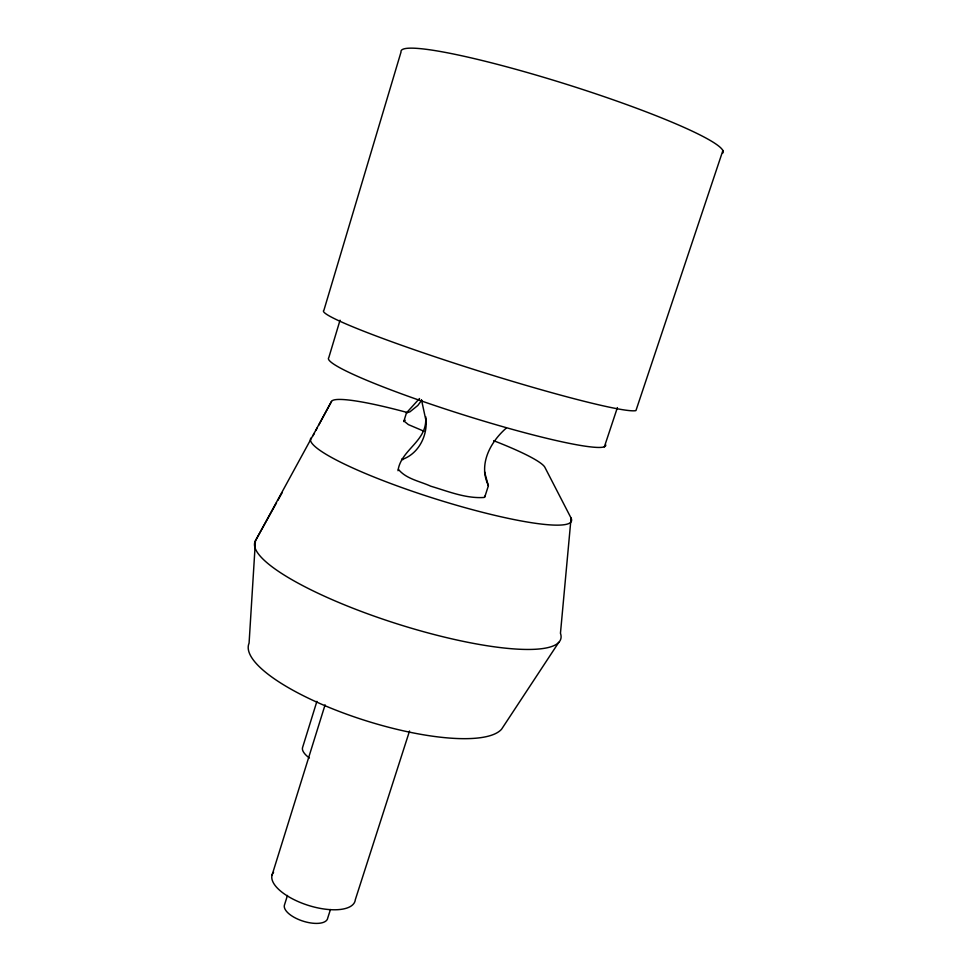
<?xml version="1.0" encoding="UTF-8"?>
<svg xmlns="http://www.w3.org/2000/svg" width="972" height="972" viewBox="0 0 972 972"><rect width="100%" height="100%" fill="white"/><g stroke="black" fill="none" stroke-linecap="round" stroke-linejoin="round"><path stroke-width="1.46" d="M493.679 440.693A112.072 13.268 17.5 0 1 544.891 467.338L571.062 518.064L560.455 633.27A160.441 34.87 17.6 0 1 406.017 626.612A160.441 34.87 17.6 0 1 255.442 540.76L331.488 401.46A112.072 13.268 17.5 0 1 407.414 412.541M425.736 420.548C425.347 441.956 400.658 450.461 397.998 470.727M340.042 320.177L328.767 357.708A145.338 13.438 17.5 0 0 464.981 415.336A145.338 13.438 17.5 0 0 605.69 444.824M316.908 701.347L302.511 747.723A34.822 11.603 17.4 0 0 309.388 758.002M403.757 421.581L406.466 412.881L419.515 398.52M271.966 875.383L325.085 704.846M287.469 895.431L284.346 905.369A22.635 9.781 17.7 0 0 304.309 921.529A22.635 9.781 17.7 0 0 327.734 918.018L330.456 909.513M409.54 731.005L355.302 899.744A43.485 18.104 17.7 0 1 306.411 904.762A43.485 18.104 17.7 0 1 273.594 872.188M484.651 497.372L488.357 485.842L484.542 471.821M604.353 446.877L617.402 407.584M722.925 150.453L635.943 410.597A164.39 10.656 17.5 0 1 465.467 366.784A164.39 10.656 17.5 0 1 323.87 310.396L401.035 52.002A168.812 17.946 17.5 0 1 566.239 84.212A168.812 17.946 17.5 0 1 722.913 152.932M313.008 435.784L314.43 433.148M315.851 430.499L317.273 427.862M318.695 425.226L331.488 401.46M276.485 502.864L255.442 540.76L249.075 643.185A133.881 37.531 17.6 0 0 355.46 717.3A133.881 37.531 17.6 0 0 501.613 729.158L558.803 642.31M277.931 500.252L282.293 492.415M485.101 495.963L484.068 497.47C465.782 498.709 448.043 491.31 430.766 486.207C419.989 481.237 406.077 478.965 398.435 469.355M421.605 400.33L417.839 405.446L409.905 411.836L406.466 412.881M506.4 427.984C490.508 441.774 478.333 464.106 488.114 484.882L488.357 485.842M405.227 420.269L403.939 420.998L408.362 424.594L423.913 431.204M401.606 459.161L402.858 459.635L403.659 458.906C419.831 452.454 428.385 433.682 425.712 416.709M425.7 419.345L421.496 399.844M571.062 518.064A136.833 19.78 17.5 0 1 442.454 501.054A136.833 19.78 17.5 0 1 310.858 438.105"/></g></svg>
